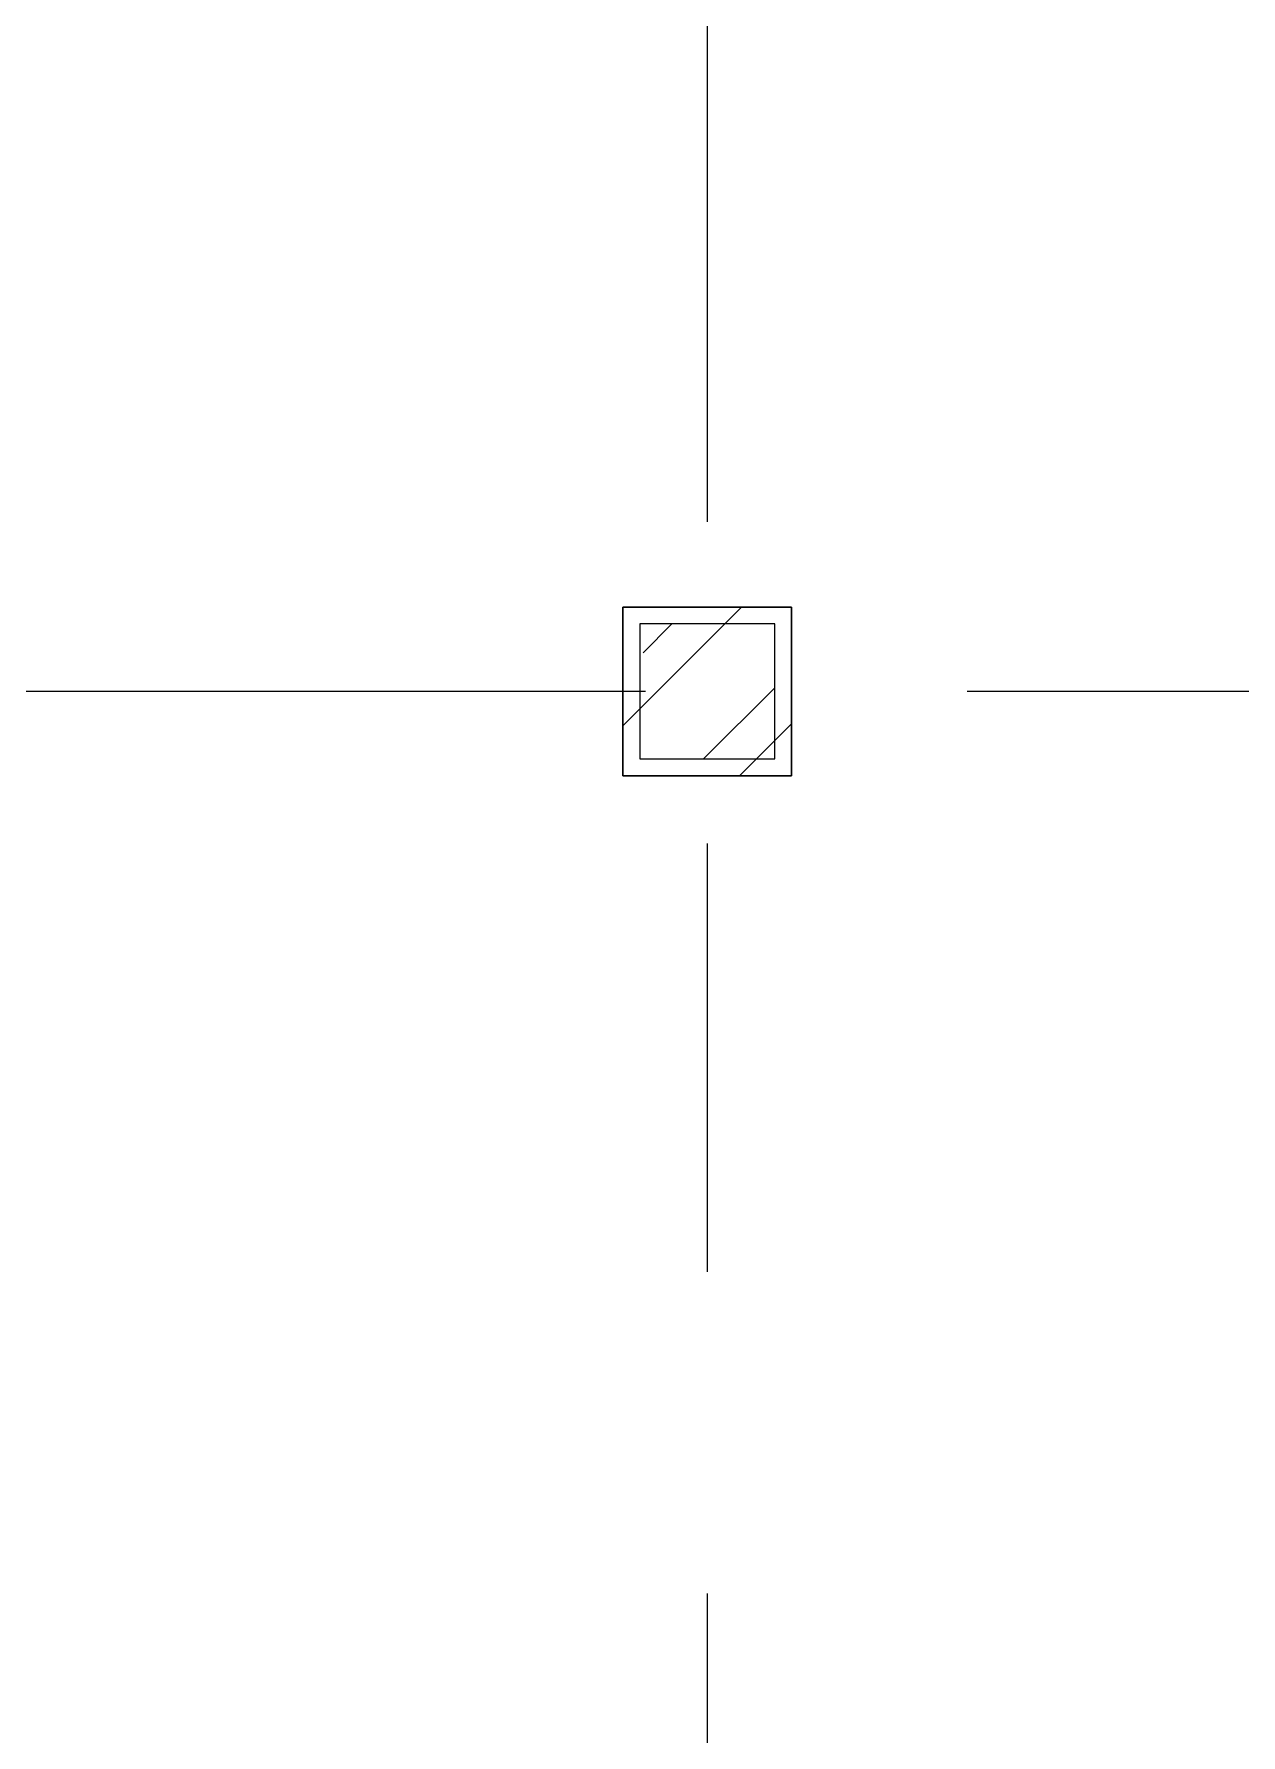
# Model space of a CAD drawing. Header units: millimetres. Extents: x 48966 to 155647, y -43515 to 30475.
# Drawn here: x 69937 to 73513, y 16425 to 21465 of the extents above; entities that cross this region are included whole.
import ezdxf

# ---------------------------------------------------------------- set-up
doc = ezdxf.new("R2010")
doc.units = ezdxf.units.MM
doc.linetypes.add('Осевые', pattern=[6350, 1270, -952.5, 3175, -952.5])
for name, color, linetype, lineweight in [('Колонны', 7, 'Continuous', 9), ('Колонны-1', 7, 'Continuous', 25), ('Оси-2', 7, 'Осевые', 9), ('Перекрытия', 7, 'Continuous', 9)]:
    doc.layers.add(name, color=color, linetype=linetype, lineweight=lineweight)

# ---------------------------------------------------------------- blocks, each defined once
blk = doc.blocks.new('Колона монолитная108 - Колона монолитная-525897-План -1-го этажа на отм_ -10_350')
at = {"layer": 'Колонны'}
h = blk.add_hatch(dxfattribs=at)
h.set_pattern_fill('FP_19', color=256, style=0, pattern_type=2)
h.set_pattern_definition([(45, (6000, -35400), (-493.914, 493.914), []), (45, (6493.9, -35400), (-493.914, 493.914), [873.125, -174.625, 6.706, -167.919])])
h.paths.add_polyline_path([(77681.6, -16132.9), (78181.6, -16132.9), (78181.6, -15632.9), (77681.6, -15632.9)], flags=0)
at = {"layer": 'Колонны-1'}
for p, q in [((78181.6, -15632.9), (77681.6, -15632.9)), ((77681.6, -15632.9), (77681.6, -16132.9)), ((78181.6, -16132.9), (78181.6, -15632.9)), ((77681.6, -16132.9), (78181.6, -16132.9))]:
    blk.add_line(p, q, dxfattribs=at)
blk = doc.blocks.new('Колона монолитная152 - Колона монолитная-665686-План -1-го этажа на отм_ -10_350')
at = {"layer": 'Колонны'}
h = blk.add_hatch(dxfattribs=at)
h.set_pattern_fill('FP_58', color=256, style=0, pattern_type=2)
h.set_pattern_definition([(45, (0, -4200), (-493.914, 493.914), []), (45, (493.9, -4200), (-493.914, 493.914), [873.125, -174.625, 6.706, -167.919])])
h.paths.add_polyline_path([(71731.6, 15117.1), (72131.6, 15117.1), (72131.6, 15517.1), (71731.6, 15517.1)], flags=0)
at = {"layer": 'Колонны-1'}
for p, q in [((72131.6, 15517.1), (71731.6, 15517.1)), ((71731.6, 15517.1), (71731.6, 15117.1)), ((72131.6, 15117.1), (72131.6, 15517.1)), ((71731.6, 15117.1), (72131.6, 15117.1))]:
    blk.add_line(p, q, dxfattribs=at)

msp = doc.modelspace()

# ---------------------------------------------------------------- linework, layer by layer
at = {"layer": 'Оси-2'}
for p, q in [((71931.6, 25417.1), (71931.6, -41737.8)), ((150171.6, 19517.1), (50565.6, 19517.1))]:
    msp.add_line(p, q, dxfattribs=at)
at = {"layer": 'Перекрытия'}
for p, q in [((71681.6, 19267.1), (71681.6, 19767.1)), ((71681.6, 19767.1), (72181.6, 19767.1)), ((72181.6, 19767.1), (72181.6, 19267.1)), ((72181.6, 19267.1), (71681.6, 19267.1))]:
    msp.add_line(p, q, dxfattribs=at)

# ---------------------------------------------------------------- block references
at = {"layer": 'Колонны'}
for name, p in [('Колона монолитная108 - Колона монолитная-525897-План -1-го этажа на отм_ -10_350', (-6000, 35400)), ('Колона монолитная152 - Колона монолитная-665686-План -1-го этажа на отм_ -10_350', (0, 4200))]:
    msp.add_blockref(name, p, dxfattribs=at)

doc.saveas('drawing.dxf')
